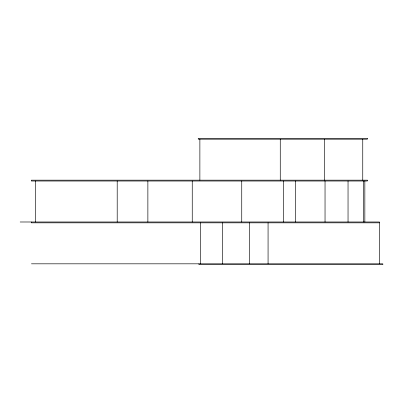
<?xml version="1.0" encoding="UTF-8"?>
<svg xmlns="http://www.w3.org/2000/svg" width="403" height="403" viewBox="0 0 403 403"><rect width="100%" height="100%" fill="white"/><g stroke="black" fill="none" stroke-linecap="round" stroke-linejoin="round"><path stroke-width="0.6" d="M31.303 221.993L31.303 222.829L379.48 222.829M35.6 221.993L35.6 181.007M117.202 221.993L117.202 181.007M147.871 221.993L147.871 181.007M198.946 263.819L198.946 264.655L382.85 264.655L382.85 263.819L31.419 263.819M199.873 180.171L199.873 139.181M222.527 263.819L222.527 222.829M20.15 221.993L379.48 221.993L379.48 263.819M364.841 181.007L364.841 221.993M363.682 181.007L363.682 221.993M362.75 139.181L362.75 180.171M348.041 181.007L348.041 221.993M325.04 181.007L325.04 221.993M324.647 139.181L324.647 180.171M295.626 181.007L295.626 221.993M283.329 181.007L283.329 221.993M280.266 139.181L280.266 180.171M268.071 222.829L268.071 263.819M249.482 222.829L249.482 263.819M241.74 181.007L241.74 221.993M200.689 222.829L200.689 263.819M192.251 181.007L192.251 221.993M367.4 138.345L198.246 138.345L198.246 139.181L367.4 139.181L367.4 138.345M367.4 180.171L31.303 180.171L31.303 181.007L367.4 181.007L367.4 180.171"/></g></svg>
